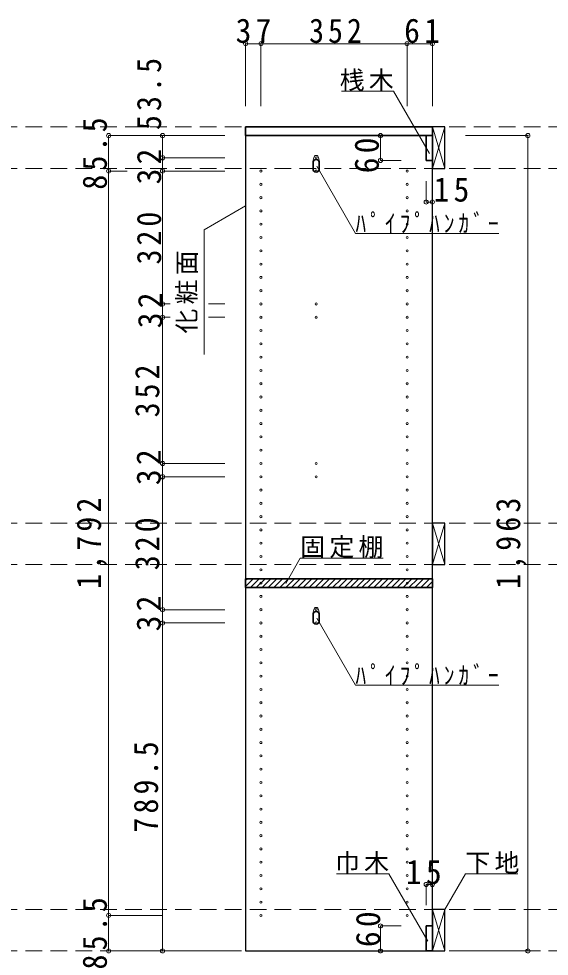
# Model space of a CAD drawing. Units: millimetres at full size, sheet at 1:20. Extents: x -3922 to 3878, y -2932 to 2722.
# Drawn here: x 506 to 1784, y -1724 to 533 of the extents above; entities that cross this region are included whole.
import ezdxf

# ---------------------------------------------------------------- set-up
doc = ezdxf.new("R2010")
doc.units = ezdxf.units.MM
doc.header["$LTSCALE"] = 20
doc.header["$PDMODE"] = 32
doc.header["$PDSIZE"] = 10
doc.linetypes.add('DASHED2', pattern=[3, 2, -1])
for name, color, linetype, lineweight in [('0-2', 2, 'Continuous', 35), ('0-3_固定棚', 3, 'Continuous', 25), ('0-5_側板', 4, 'Continuous', 9), ('0-6_パイプハンガー', 4, 'Continuous', 9), ('0-7_桟木・巾木', 2, 'Continuous', 35), ('0-8', 3, 'Continuous', 25), ('0-A_文字', 7, 'Continuous', 18), ('0-B_寸法', 7, 'Continuous', 9), ('0-C_ハッチ', 4, 'Continuous', 9)]:
    doc.layers.add(name, color=color, linetype=linetype, lineweight=lineweight)
doc.styles.add('ＭＳ ゴシック', font='')
doc.styles.get('ＭＳ ゴシック').set_extended_font_data('MS Gothic')

msp = doc.modelspace()

# ---------------------------------------------------------------- linework, layer by layer
at = {"layer": '0-2'}
for p, q in [((1052.47, 272.73), (1502.47, 272.73)), ((1502.47, 272.73), (1502.47, 251.73))]:
    msp.add_line(p, q, dxfattribs=at)
msp.add_lwpolyline([(1502.47, 251.73), (1052.47, 251.73), (1052.47, 272.73)], dxfattribs=at)
at = {"layer": '0-3_固定棚', "color": 2, "lineweight": 35}
for p, q in [((1052.47, -815.27), (1502.47, -815.27)), ((1052.47, -815.27), (1052.47, -836.27)), ((1502.47, -815.27), (1502.47, -836.27)), ((1052.47, -836.27), (1502.47, -836.27))]:
    msp.add_line(p, q, dxfattribs=at)
at = {"layer": '0-5_側板', "color": 3, "lineweight": 25}
for p, q in [((1502.47, 251.73), (1052.47, 251.73)), ((1502.47, -1711.27), (1502.47, 251.73))]:
    msp.add_line(p, q, dxfattribs=at)
msp.add_lwpolyline([(1052.47, 251.73), (1052.47, -1711.27), (1502.47, -1711.27)], dxfattribs=at)
at = {"layer": '0-5_側板'}
for centre in [(1222.47, 198.23), (1089.47, 166.23), (1222.47, 166.23), (1441.47, 166.23), (1089.47, 134.23), (1441.47, 134.23), (1089.47, 102.23), (1441.47, 102.23), (1089.47, 70.23), (1441.47, 70.23), (1089.47, 38.23), (1441.47, 38.23), (1089.47, 6.23), (1441.47, 6.23), (1089.47, -25.77), (1441.47, -25.77), (1089.47, -57.77), (1441.47, -57.77), (1089.47, -89.77), (1441.47, -89.77), (1089.47, -121.77), (1441.47, -121.77), (1089.47, -153.77), (1222.47, -153.77), (1441.47, -153.77), (1089.47, -185.77), (1222.47, -185.77), (1441.47, -185.77), (1089.47, -217.77), (1441.47, -217.77), (1089.47, -249.77), (1441.47, -249.77), (1089.47, -281.77), (1441.47, -281.77), (1089.47, -313.77), (1441.47, -313.77), (1089.47, -345.77), (1441.47, -345.77), (1089.47, -377.77), (1441.47, -377.77), (1089.47, -409.77), (1441.47, -409.77), (1089.47, -441.77), (1441.47, -441.77), (1089.47, -473.77), (1441.47, -473.77), (1089.47, -505.77), (1441.47, -505.77), (1089.47, -537.77), (1222.47, -537.77), (1441.47, -537.77), (1089.47, -569.77), (1222.47, -569.77), (1441.47, -569.77), (1089.47, -601.77), (1441.47, -601.77), (1089.47, -633.77), (1441.47, -633.77), (1089.47, -665.77), (1441.47, -665.77), (1089.47, -697.77), (1441.47, -697.77), (1089.47, -729.77), (1441.47, -729.77), (1089.47, -761.77), (1441.47, -761.77), (1089.47, -793.77), (1441.47, -793.77), (1089.47, -825.77), (1441.47, -825.77), (1089.47, -857.77), (1441.47, -857.77), (1089.47, -889.77), (1222.47, -889.77), (1441.47, -889.77), (1089.47, -921.77), (1222.47, -921.77), (1441.47, -921.77), (1089.47, -953.77), (1441.47, -953.77), (1089.47, -985.77), (1441.47, -985.77), (1089.47, -1017.77), (1441.47, -1017.77), (1089.47, -1049.77), (1441.47, -1049.77), (1089.47, -1081.77), (1441.47, -1081.77), (1089.47, -1113.77), (1441.47, -1113.77), (1089.47, -1145.77), (1441.47, -1145.77), (1089.47, -1177.77), (1441.47, -1177.77), (1089.47, -1209.77), (1441.47, -1209.77), (1089.47, -1241.77), (1441.47, -1241.77), (1089.47, -1273.77), (1441.47, -1273.77), (1089.47, -1305.77), (1441.47, -1305.77), (1089.47, -1337.77), (1441.47, -1337.77), (1089.47, -1369.77), (1441.47, -1369.77), (1089.47, -1401.77), (1441.47, -1401.77), (1089.47, -1433.77), (1441.47, -1433.77), (1089.47, -1465.77), (1441.47, -1465.77), (1089.47, -1497.77), (1441.47, -1497.77), (1089.47, -1529.77), (1441.47, -1529.77), (1089.47, -1561.77), (1441.47, -1561.77), (1089.47, -1593.77), (1441.47, -1593.77), (1089.47, -1625.77), (1441.47, -1625.77)]:
    msp.add_circle(centre, 2.5, dxfattribs=at)
at = {"layer": '0-6_パイプハンガー', "color": 2, "lineweight": 35}
for p, q in [((1214.97, 186.23), (1214.97, 171.23)), ((1229.97, 186.23), (1229.97, 171.23)), ((1214.97, -901.77), (1214.97, -916.77)), ((1229.97, -901.77), (1229.97, -916.77))]:
    msp.add_line(p, q, dxfattribs=at)
at = {"layer": '0-6_パイプハンガー', "color": 7, "lineweight": 18}
for centre, radius, start, end in [((1222.47, 198.23), 5.5, 0, 180), ((1261.07, 184.72), 46.13, 162.96035, 178.115), ((1183.86, 184.72), 46.13, 1.885, 17.03965), ((1261.07, -903.28), 46.13, 162.96035, 178.115), ((1222.47, -889.77), 5.5, 0, 180), ((1183.86, -903.28), 46.13, 1.885, 17.03965)]:
    msp.add_arc(centre, radius, start, end, dxfattribs=at)
at = {"layer": '0-6_パイプハンガー', "color": 2, "lineweight": 35}
for centre, start, end in [((1222.47, 186.23), 0, 180), ((1222.47, 171.23), 180, 0), ((1222.47, -901.77), 0, 180), ((1222.47, -916.77), 180, 0)]:
    msp.add_arc(centre, 7.5, start, end, dxfattribs=at)
at = {"layer": '0-7_桟木・巾木'}
for p, q in [((1502.47, 251.73), (1487.47, 251.73)), ((1487.47, 191.73), (1487.47, 251.73)), ((1502.47, 251.73), (1502.47, 191.73)), ((1487.47, -1651.27), (1502.47, -1651.27)), ((1502.47, -1651.27), (1502.47, -1711.27))]:
    msp.add_line(p, q, dxfattribs=at)
for points in [[(1502.47, 191.73), (1490.97, 191.73), (1487.47, 191.73)], [(1502.47, -1711.27), (1487.47, -1711.27), (1487.47, -1651.27)]]:
    msp.add_lwpolyline(points, dxfattribs=at)
at = {"layer": '0-8'}
for p, q in [((1502.47, 272.73), (1502.47, 172.73)), ((1532.47, 272.73), (1502.47, 272.73)), ((1532.47, 172.73), (1532.47, 272.73)), ((1502.47, 172.73), (1532.47, 172.73)), ((1502.47, -681.27), (1502.47, -781.27)), ((1532.47, -681.27), (1502.47, -681.27)), ((1532.47, -781.27), (1532.47, -681.27)), ((1502.47, -781.27), (1532.47, -781.27)), ((1502.47, -1611.27), (1502.47, -1711.27)), ((1532.47, -1611.27), (1502.47, -1611.27)), ((1532.47, -1711.27), (1532.47, -1611.27)), ((1502.47, -1711.27), (1532.47, -1711.27))]:
    msp.add_line(p, q, dxfattribs=at)
at = {"layer": '0-8', "color": 7, "lineweight": 18}
for p, q in [((1502.47, 172.73), (1532.47, 272.73)), ((1502.47, 272.73), (1532.47, 172.73)), ((1502.47, -781.27), (1532.47, -681.27)), ((1502.47, -681.27), (1532.47, -781.27)), ((1502.47, -1711.27), (1532.47, -1611.27)), ((1502.47, -1611.27), (1532.47, -1711.27))]:
    msp.add_line(p, q, dxfattribs=at)
at = {"layer": '0-A_文字'}
for p, q in [((1223.91, 177.98), (1317.29, 16.23)), ((1052.47, 82.66), (952.47, 24.93)), ((952.47, -275.07), (952.47, 24.93)), ((1317.29, 16.23), (1662.29, 16.23)), ((1149.11, -826.33), (1184.12, -765.68)), ((1384.12, -765.68), (1184.12, -765.68)), ((1223.91, -910.02), (1317.29, -1071.77)), ((1317.29, -1071.77), (1662.29, -1071.77)), ((1397.69, -1525.68), (1271.66, -1525.68)), ((1491.07, -1687.41), (1397.69, -1525.68))]:
    msp.add_line(p, q, dxfattribs=at)
for points in [[(1495.8, 208.2), (1409.12, 358.32), (1283.09, 358.32)], [(1532.47, -1611.27), (1581.89, -1525.68), (1707.91, -1525.68)]]:
    msp.add_lwpolyline(points, dxfattribs=at)
at = {"layer": '0-B_寸法', "color": 4}
for p, q in [((1052.47, 472.73), (1052.47, 322.73)), ((1052.47, 472.73), (1502.47, 472.73)), ((1089.47, 472.73), (1089.47, 322.73)), ((1441.47, 472.73), (1441.47, 322.73)), ((1502.47, 472.73), (1502.47, 322.73)), ((722.47, 251.73), (722.47, -1711.27)), ((722.47, 251.73), (852.47, 251.73)), ((852.47, 251.73), (852.47, 198.23)), ((1002.47, 251.73), (852.47, 251.73)), ((1377.47, 251.73), (1377.47, 191.73)), ((1377.47, 251.73), (1427.47, 251.73)), ((1732.47, 251.73), (1582.47, 251.73)), ((1732.47, 251.73), (1732.47, -1711.27)), ((852.47, 198.23), (852.47, 166.23)), ((1002.47, 198.23), (852.47, 198.23)), ((1377.47, 191.73), (1427.47, 191.73)), ((722.47, 166.23), (767.48, 166.23)), ((852.47, 166.23), (852.47, -153.77)), ((1002.47, 166.23), (852.47, 166.23)), ((1487.47, 91.73), (1487.47, 141.73)), ((1502.47, 91.73), (1502.47, 141.73)), ((1487.47, 91.73), (1502.47, 91.73)), ((852.47, -153.77), (852.47, -185.77)), ((870.96, -153.77), (852.47, -153.77)), ((1002.47, -153.77), (962.72, -153.77)), ((852.47, -185.77), (852.47, -537.77)), ((870.96, -185.77), (852.47, -185.77)), ((1002.47, -185.77), (962.72, -185.77)), ((852.47, -537.77), (852.47, -569.77)), ((1002.47, -537.77), (852.47, -537.77)), ((852.47, -569.77), (852.47, -889.77)), ((1002.47, -569.77), (852.47, -569.77)), ((852.47, -889.77), (852.47, -921.77)), ((1002.47, -889.77), (852.47, -889.77)), ((1002.47, -921.77), (852.47, -921.77)), ((852.47, -1711.27), (852.47, -921.77)), ((1487.47, -1551.27), (1502.47, -1551.27)), ((1487.47, -1551.27), (1487.47, -1601.27)), ((1502.47, -1551.27), (1502.47, -1601.27)), ((722.47, -1625.77), (852.47, -1625.77)), ((1377.47, -1651.27), (1377.47, -1711.27)), ((1377.47, -1651.27), (1427.47, -1651.27)), ((722.47, -1711.27), (852.47, -1711.27)), ((852.47, -1711.27), (1002.47, -1711.27)), ((1377.47, -1711.27), (1427.47, -1711.27)), ((1732.47, -1711.27), (1582.47, -1711.27))]:
    msp.add_line(p, q, dxfattribs=at)
at = {"layer": '0-B_寸法', "color": 4, "linetype": 'DASHED2'}
for p, q in [((2842.47, 272.73), (-2676.53, 272.73)), ((2842.47, 172.73), (-2676.53, 172.73)), ((2842.47, -681.27), (-2676.53, -681.27)), ((2842.47, -781.27), (-2676.53, -781.27)), ((2842.47, -1611.27), (-2676.53, -1611.27)), ((2842.47, -1711.27), (-2676.53, -1711.27))]:
    msp.add_line(p, q, dxfattribs=at)
at = {"layer": '0-B_寸法'}
for p in [(1052.47, 472.73), (1089.47, 472.73), (1441.47, 472.73), (1502.47, 472.73), (722.47, 251.73), (852.47, 251.73), (1377.47, 251.73), (1732.47, 251.73), (852.47, 198.23), (1377.47, 191.73), (722.47, 166.23), (852.47, 166.23), (1487.47, 91.73), (1502.47, 91.73), (852.47, -153.77), (852.47, -185.77), (852.47, -537.77), (852.47, -569.77), (852.47, -889.77), (852.47, -921.77), (1487.47, -1551.27), (1502.47, -1551.27), (722.47, -1625.77), (1377.47, -1651.27), (722.47, -1711.27), (852.47, -1711.27), (1377.47, -1711.27), (1732.47, -1711.27)]:
    msp.add_point(p, dxfattribs=at)
at = {"layer": '0-C_ハッチ'}
for p, q in [((1052.47, -833.79), (1071, -815.27)), ((1052.47, -819.65), (1056.85, -815.27)), ((1064.14, -836.27), (1085.14, -815.27)), ((1078.28, -836.27), (1099.28, -815.27)), ((1092.42, -836.27), (1113.42, -815.27)), ((1106.56, -836.27), (1127.56, -815.27)), ((1120.71, -836.27), (1141.71, -815.27)), ((1134.85, -836.27), (1155.85, -815.27)), ((1148.99, -836.27), (1169.99, -815.27)), ((1163.13, -836.27), (1184.13, -815.27)), ((1177.27, -836.27), (1198.27, -815.27)), ((1191.42, -836.27), (1212.42, -815.27)), ((1205.56, -836.27), (1226.56, -815.27)), ((1219.7, -836.27), (1240.7, -815.27)), ((1233.84, -836.27), (1254.84, -815.27)), ((1247.99, -836.27), (1268.99, -815.27)), ((1262.13, -836.27), (1283.13, -815.27)), ((1276.27, -836.27), (1297.27, -815.27)), ((1290.41, -836.27), (1311.41, -815.27)), ((1304.55, -836.27), (1325.55, -815.27)), ((1318.7, -836.27), (1339.7, -815.27)), ((1332.84, -836.27), (1353.84, -815.27)), ((1346.98, -836.27), (1367.98, -815.27)), ((1361.12, -836.27), (1382.12, -815.27)), ((1375.26, -836.27), (1396.26, -815.27)), ((1389.41, -836.27), (1410.41, -815.27)), ((1403.55, -836.27), (1424.55, -815.27)), ((1417.69, -836.27), (1438.69, -815.27)), ((1431.83, -836.27), (1452.83, -815.27)), ((1445.97, -836.27), (1466.97, -815.27)), ((1460.12, -836.27), (1481.12, -815.27)), ((1474.26, -836.27), (1495.26, -815.27)), ((1488.4, -836.27), (1502.47, -822.2))]:
    msp.add_line(p, q, dxfattribs=at)

# ---------------------------------------------------------------- texts
at = {"layer": '0-A_文字', "char_height": 43.99, "attachment_point": 7, "style": 'ＭＳ ゴシック'}
for s, insert in [('\\T1.17;桟木', (1279.12, 358.32)), ('\\T1.39;\\W0.85;ﾊﾟｲﾌﾟﾊﾝｶﾞｰ', (1317.29, 16.23)), ('\\T1.17;固定棚', (1184.12, -765.68)), ('\\T1.39;\\W0.85;ﾊﾟｲﾌﾟﾊﾝｶﾞｰ', (1317.29, -1071.77)), ('\\T1.17;巾木', (1267.69, -1525.68)), ('\\T1.17;下地', (1581.89, -1525.68))]:
    msp.add_mtext(s, dxfattribs=dict(at, insert=insert))
at = {"layer": '0-A_文字', "insert": (937.47, -225.07), "char_height": 43.99, "attachment_point": 7, "rotation": 90, "style": 'ＭＳ ゴシック'}
msp.add_mtext('\\T1.17;化粧面', dxfattribs=at)
at = {"layer": '0-B_寸法', "char_height": 58.65, "attachment_point": 7, "style": 'ＭＳ ゴシック'}
for s, insert in [('\\T1.27;\\W0.95;37', (1028.47, 473.94)), ('\\T1.27;\\W0.9;352', (1205.47, 473.94)), ('\\T1.27;\\W0.95;61', (1434.47, 473.94)), ('\\T1.27;\\W0.95;15', (1505.36, 91.73)), ('\\T1.27;\\W0.95;15', (1438.62, -1551.27))]:
    msp.add_mtext(s, dxfattribs=dict(at, insert=insert))
at = {"layer": '0-B_寸法', "char_height": 58.65, "attachment_point": 7, "rotation": 90, "style": 'ＭＳ ゴシック'}
for s, insert in [('\\T1.28;\\W0.9;53.5', (849.86, 264.81)), ('\\T1.28;\\W0.9;85.5', (719.15, 121.48)), ('\\T1.27;\\W0.95;60', (1374.27, 160.86)), ('\\T1.27;\\W0.95;32', (849.86, 134.1)), ('\\T1.27;\\W0.9;320', (849.86, -58.77)), ('\\T1.27;\\W0.95;32', (852.47, -212.27)), ('\\T1.27;\\W0.9;352', (845.56, -426.77)), ('\\T1.27;\\W0.95;32', (848.96, -589.89)), ('\\T1.28;\\W0.9;1,792', (719.15, -839.77)), ('\\T1.28;\\W0.9;1,963', (1729.15, -839.77)), ('\\T1.27;\\W0.9;320', (845.56, -794.77)), ('\\T1.27;\\W0.95;32', (848.96, -941.89)), ('\\T1.28;\\W0.9;789.5', (842.47, -1426.52)), ('\\T1.28;\\W0.9;85.5', (719.15, -1756.02)), ('\\T1.27;\\W0.95;60', (1377.47, -1702.05))]:
    msp.add_mtext(s, dxfattribs=dict(at, insert=insert))

doc.saveas('drawing.dxf')
